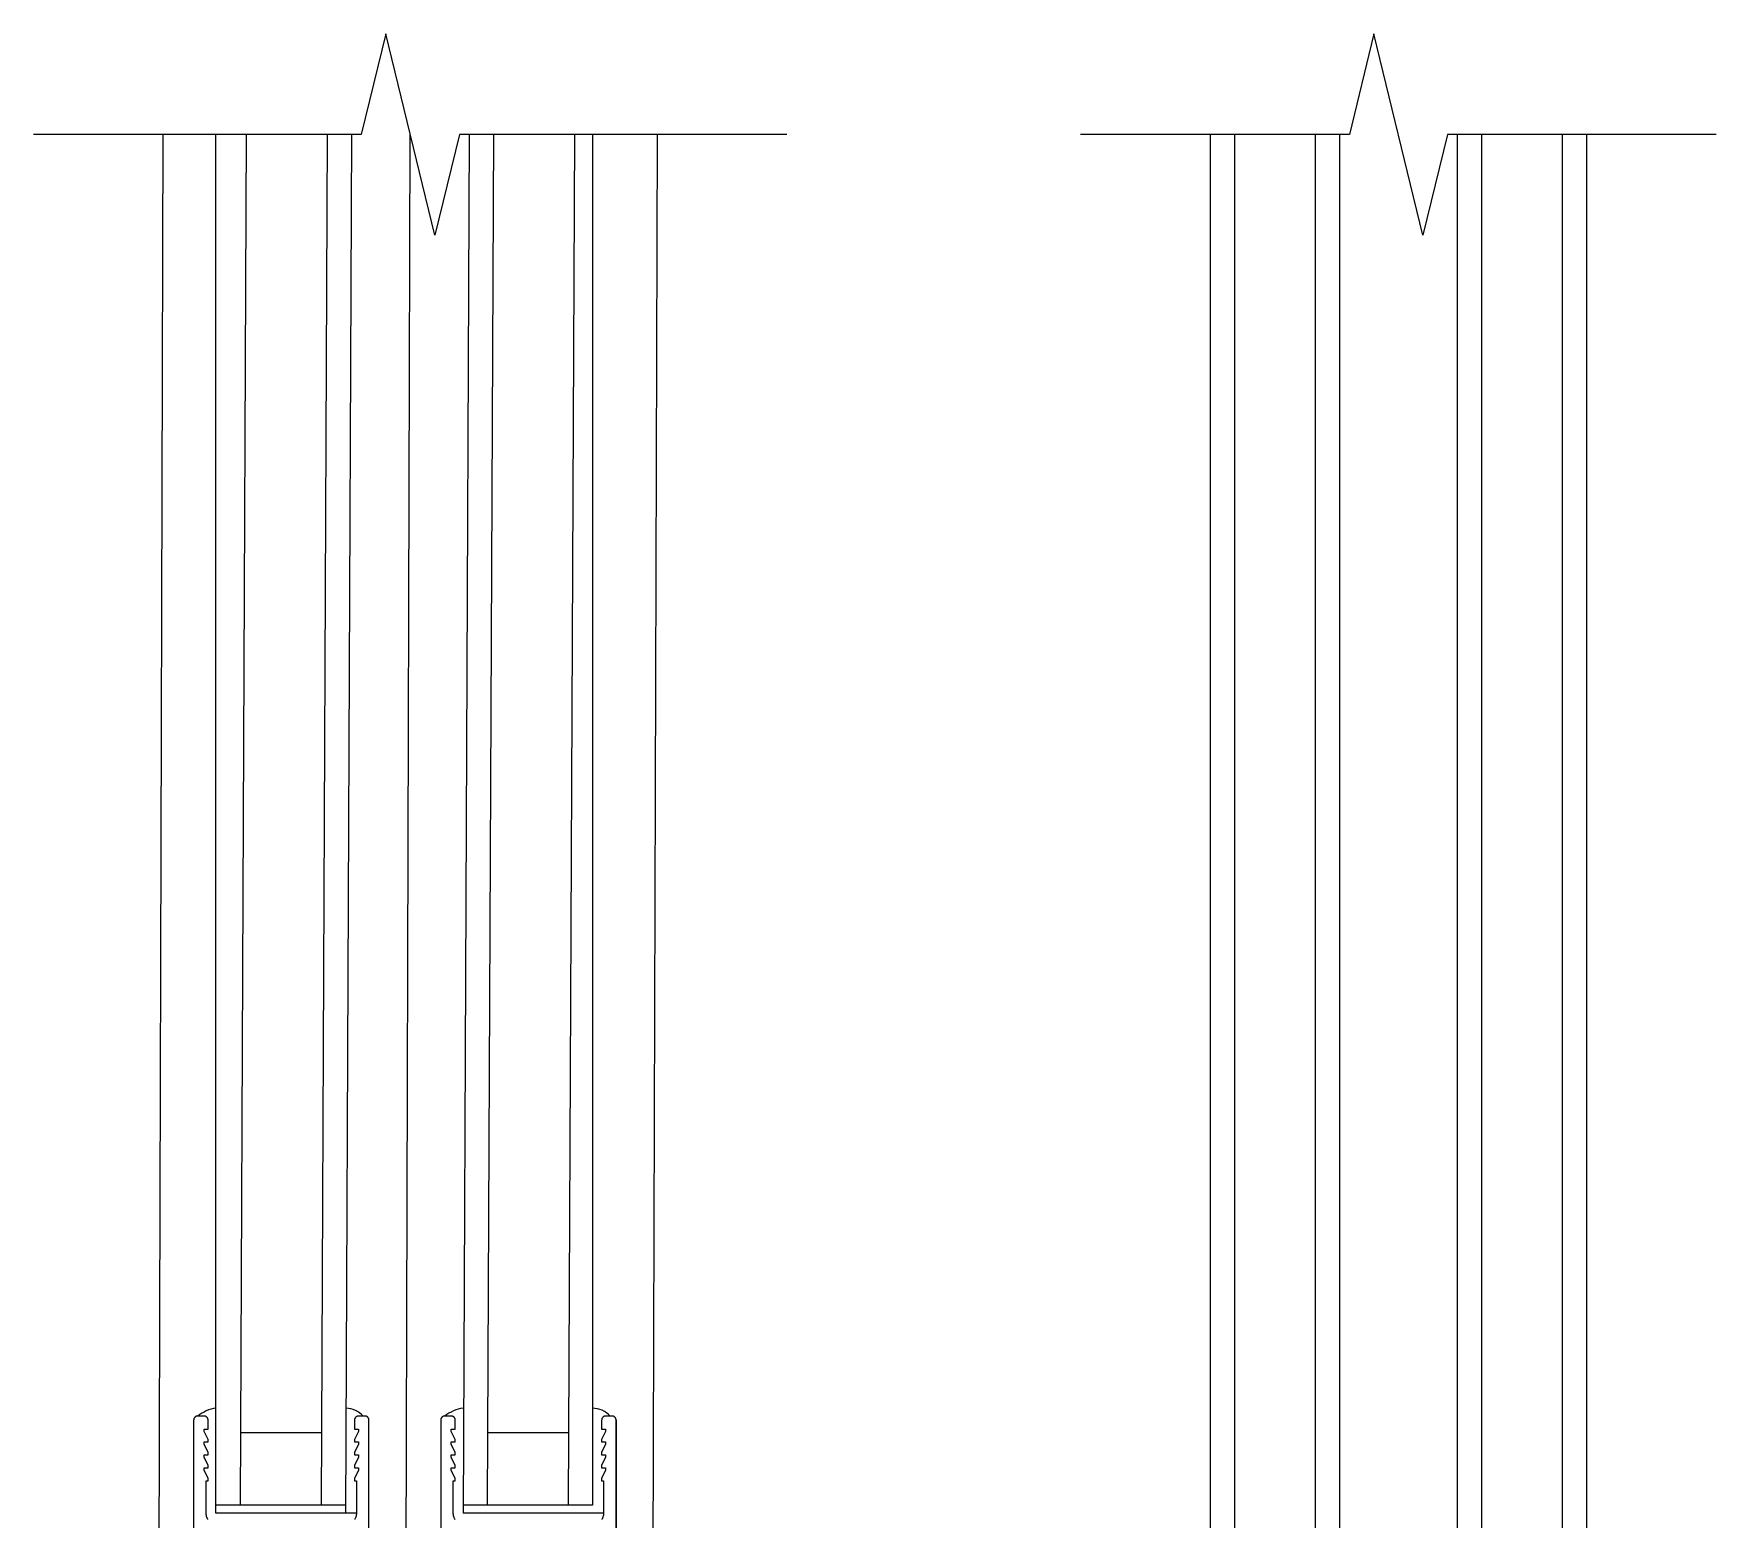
# Model space of a CAD drawing. Header units: inches. Extents: x -2661 to 42767, y -1222 to 9099.
# Drawn here: x 2275.69 to 2288.68, y 1642.32 to 1653.8 of the extents above; entities that cross this region are included whole.
import ezdxf

# ---------------------------------------------------------------- set-up
doc = ezdxf.new("R2010")
doc.units = ezdxf.units.IN
doc.header["$LTSCALE"] = 12
doc.header["$MEASUREMENT"] = 0
doc.layers.get('0').update_dxf_attribs({"linetype": 'CONTINUOUS'})
doc.layers.add('S-ARCH', color=1, linetype='CONTINUOUS')

# ---------------------------------------------------------------- blocks, each defined once
blk = doc.blocks.new('DOUBLE BOTTOM OPT1')
for p, q in [((-1.783, 2), (-1.741, 16.5)), ((-1.333, 5.854), (-1.333, 16.5)), ((-1.099, 16.5), (-1.146, 5.915)), ((-0.474, 16.5), (-0.521, 5.915)), ((-0.287, 16.5), (-0.333, 5.854)), ((0.126, 1.853), (0.167, 16.5)), ((0.621, 16.5), (0.575, 5.854)), ((0.809, 16.5), (0.761, 5.915)), ((1.434, 16.5), (1.387, 5.915)), ((1.574, 16.5), (1.574, 5.915)), ((2.033, 2), (2.075, 16.5)), ((-1.506, 6.573), (-1.506, 2)), ((1.757, 6.573), (1.757, 2)), ((-1.146, 6.478), (-0.521, 6.478)), ((0.762, 6.478), (1.387, 6.478)), ((-0.334, 5.915), (-1.333, 5.915)), ((-0.251, 5.854), (-1.333, 5.854)), ((1.574, 5.915), (0.575, 5.915)), ((1.657, 5.854), (0.575, 5.854))]:
    blk.add_line(p, q)
blk.add_lwpolyline([(3.075, 16.5), (0.546, 16.5), (0.357, 15.722), (-0.022, 17.278), (-0.211, 16.5), (-2.741, 16.5)])
at = {"flags": 128}
for points in [[(-0.152, 1.464), (-0.152, 6.573), (-0.152, 6.573), (-0.152, 6.574), (-0.152, 6.575), (-0.152, 6.576), (-0.152, 6.576), (-0.152, 6.577), (-0.152, 6.578), (-0.152, 6.579), (-0.152, 6.579), (-0.153, 6.58), (-0.153, 6.581), (-0.153, 6.582), (-0.153, 6.582), (-0.153, 6.583), (-0.154, 6.584), (-0.154, 6.585), (-0.154, 6.585), (-0.155, 6.586), (-0.155, 6.587), (-0.155, 6.587), (-0.156, 6.588), (-0.156, 6.589), (-0.156, 6.589), (-0.157, 6.59), (-0.157, 6.59), (-0.158, 6.591), (-0.158, 6.592), (-0.159, 6.592), (-0.159, 6.593), (-0.16, 6.593), (-0.16, 6.594), (-0.161, 6.595), (-0.161, 6.595), (-0.162, 6.596), (-0.162, 6.596), (-0.163, 6.597), (-0.164, 6.597), (-0.164, 6.598), (-0.165, 6.598), (-0.165, 6.598), (-0.166, 6.599), (-0.167, 6.599), (-0.167, 6.6), (-0.168, 6.6), (-0.169, 6.6), (-0.169, 6.601), (-0.17, 6.601), (-0.171, 6.601), (-0.171, 6.602), (-0.172, 6.602), (-0.173, 6.602), (-0.174, 6.602), (-0.174, 6.603), (-0.175, 6.603), (-0.176, 6.603), (-0.177, 6.603), (-0.177, 6.603), (-0.178, 6.603), (-0.179, 6.603), (-0.18, 6.603), (-0.18, 6.604), (-0.181, 6.604), (-0.182, 6.604), (-0.183, 6.604), (-0.233, 6.604), (-0.233, 6.604), (-0.234, 6.604), (-0.235, 6.604), (-0.236, 6.603), (-0.236, 6.603), (-0.237, 6.603), (-0.238, 6.603), (-0.239, 6.603), (-0.239, 6.603), (-0.24, 6.603), (-0.241, 6.603), (-0.242, 6.602), (-0.242, 6.602), (-0.243, 6.602), (-0.244, 6.602), (-0.244, 6.601), (-0.245, 6.601), (-0.246, 6.601), (-0.247, 6.6), (-0.247, 6.6), (-0.248, 6.6), (-0.249, 6.599), (-0.249, 6.599), (-0.25, 6.598), (-0.25, 6.598), (-0.251, 6.598), (-0.252, 6.597), (-0.252, 6.597), (-0.253, 6.596), (-0.253, 6.596), (-0.254, 6.595), (-0.255, 6.595), (-0.255, 6.594), (-0.256, 6.593), (-0.256, 6.593), (-0.257, 6.592), (-0.257, 6.592), (-0.258, 6.591), (-0.258, 6.59), (-0.258, 6.59), (-0.259, 6.589), (-0.259, 6.589), (-0.26, 6.588), (-0.26, 6.587), (-0.26, 6.587), (-0.261, 6.586), (-0.261, 6.585), (-0.261, 6.585), (-0.262, 6.584), (-0.262, 6.583), (-0.262, 6.582), (-0.262, 6.582), (-0.263, 6.581), (-0.263, 6.58), (-0.263, 6.579), (-0.263, 6.579), (-0.263, 6.578), (-0.263, 6.577), (-0.263, 6.576), (-0.263, 6.576), (-0.264, 6.575), (-0.264, 6.574), (-0.264, 6.573), (-0.264, 6.573), (-0.264, 6.504), (-0.234, 6.504), (-0.234, 6.484), (-0.264, 6.424), (-0.264, 6.404), (-0.234, 6.404), (-0.234, 6.384), (-0.264, 6.324), (-0.264, 6.304), (-0.234, 6.304), (-0.234, 6.284), (-0.264, 6.224), (-0.264, 6.204), (-0.234, 6.204), (-0.234, 6.184), (-0.264, 6.124), (-0.264, 6.104), (-0.249, 6.104), (-0.249, 5.855), (-0.249, 5.852), (-0.249, 5.85), (-0.249, 5.848), (-0.249, 5.845), (-0.249, 5.843), (-0.25, 5.841), (-0.25, 5.839), (-0.25, 5.836), (-0.251, 5.834), (-0.251, 5.832), (-0.252, 5.83), (-0.253, 5.827), (-0.253, 5.825), (-0.254, 5.823), (-0.255, 5.821), (-0.256, 5.819), (-0.257, 5.817), (-0.258, 5.814), (-0.259, 5.812), (-0.26, 5.81), (-0.261, 5.808), (-0.262, 5.806)], [(-1.395, 5.806), (-1.396, 5.808), (-1.398, 5.81), (-1.399, 5.812), (-1.4, 5.814), (-1.401, 5.817), (-1.401, 5.819), (-1.402, 5.821), (-1.403, 5.823), (-1.404, 5.825), (-1.405, 5.827), (-1.405, 5.83), (-1.406, 5.832), (-1.406, 5.834), (-1.407, 5.836), (-1.407, 5.839), (-1.408, 5.841), (-1.408, 5.843), (-1.408, 5.845), (-1.408, 5.848), (-1.409, 5.85), (-1.409, 5.852), (-1.409, 5.855), (-1.409, 6.104), (-1.394, 6.104), (-1.394, 6.124), (-1.424, 6.184), (-1.424, 6.204), (-1.394, 6.204), (-1.394, 6.224), (-1.424, 6.284), (-1.424, 6.304), (-1.394, 6.304), (-1.394, 6.324), (-1.424, 6.384), (-1.424, 6.404), (-1.394, 6.404), (-1.394, 6.424), (-1.424, 6.484), (-1.424, 6.504), (-1.394, 6.504), (-1.394, 6.573), (-1.394, 6.573), (-1.394, 6.574), (-1.394, 6.575), (-1.394, 6.576), (-1.394, 6.576), (-1.394, 6.577), (-1.394, 6.578), (-1.394, 6.579), (-1.394, 6.579), (-1.395, 6.58), (-1.395, 6.581), (-1.395, 6.582), (-1.395, 6.582), (-1.395, 6.583), (-1.396, 6.584), (-1.396, 6.585), (-1.396, 6.585), (-1.397, 6.586), (-1.397, 6.587), (-1.397, 6.587), (-1.398, 6.588), (-1.398, 6.589), (-1.398, 6.589), (-1.399, 6.59), (-1.399, 6.59), (-1.4, 6.591), (-1.4, 6.592), (-1.401, 6.592), (-1.401, 6.593), (-1.402, 6.593), (-1.402, 6.594), (-1.403, 6.595), (-1.403, 6.595), (-1.404, 6.596), (-1.404, 6.596), (-1.405, 6.597), (-1.406, 6.597), (-1.406, 6.598), (-1.407, 6.598), (-1.407, 6.598), (-1.408, 6.599), (-1.409, 6.599), (-1.409, 6.6), (-1.41, 6.6), (-1.411, 6.6), (-1.411, 6.601), (-1.412, 6.601), (-1.413, 6.601), (-1.413, 6.602), (-1.414, 6.602), (-1.415, 6.602), (-1.416, 6.602), (-1.416, 6.603), (-1.417, 6.603), (-1.418, 6.603), (-1.419, 6.603), (-1.419, 6.603), (-1.42, 6.603), (-1.421, 6.603), (-1.422, 6.603), (-1.422, 6.604), (-1.423, 6.604), (-1.424, 6.604), (-1.425, 6.604), (-1.475, 6.604), (-1.475, 6.604), (-1.476, 6.604), (-1.477, 6.604), (-1.478, 6.603), (-1.478, 6.603), (-1.479, 6.603), (-1.48, 6.603), (-1.481, 6.603), (-1.481, 6.603), (-1.482, 6.603), (-1.483, 6.603), (-1.484, 6.602), (-1.484, 6.602), (-1.485, 6.602), (-1.486, 6.602), (-1.486, 6.601), (-1.487, 6.601), (-1.488, 6.601), (-1.489, 6.6), (-1.489, 6.6), (-1.49, 6.6), (-1.491, 6.599), (-1.491, 6.599), (-1.492, 6.598), (-1.492, 6.598), (-1.493, 6.598), (-1.494, 6.597), (-1.494, 6.597), (-1.495, 6.596), (-1.495, 6.596), (-1.496, 6.595), (-1.497, 6.595), (-1.497, 6.594), (-1.498, 6.593), (-1.498, 6.593), (-1.499, 6.592), (-1.499, 6.592), (-1.5, 6.591), (-1.5, 6.59), (-1.5, 6.59), (-1.501, 6.589), (-1.501, 6.589), (-1.502, 6.588), (-1.502, 6.587), (-1.502, 6.587), (-1.503, 6.586), (-1.503, 6.585), (-1.503, 6.585), (-1.504, 6.584), (-1.504, 6.583), (-1.504, 6.582), (-1.504, 6.582), (-1.505, 6.581), (-1.505, 6.58), (-1.505, 6.579), (-1.505, 6.579), (-1.505, 6.578), (-1.505, 6.577), (-1.505, 6.576), (-1.505, 6.576), (-1.506, 6.575), (-1.506, 6.574), (-1.506, 6.573), (-1.506, 6.573), (-1.506, 1.464)], [(1.756, 1.464), (1.756, 6.573), (1.756, 6.573), (1.756, 6.574), (1.756, 6.575), (1.756, 6.576), (1.756, 6.576), (1.756, 6.577), (1.756, 6.578), (1.756, 6.579), (1.756, 6.579), (1.755, 6.58), (1.755, 6.581), (1.755, 6.582), (1.755, 6.582), (1.755, 6.583), (1.754, 6.584), (1.754, 6.585), (1.754, 6.585), (1.753, 6.586), (1.753, 6.587), (1.753, 6.587), (1.752, 6.588), (1.752, 6.589), (1.752, 6.589), (1.751, 6.59), (1.751, 6.59), (1.75, 6.591), (1.75, 6.592), (1.749, 6.592), (1.749, 6.593), (1.748, 6.593), (1.748, 6.594), (1.747, 6.595), (1.747, 6.595), (1.746, 6.596), (1.746, 6.596), (1.745, 6.597), (1.744, 6.597), (1.744, 6.598), (1.743, 6.598), (1.743, 6.598), (1.742, 6.599), (1.741, 6.599), (1.741, 6.6), (1.74, 6.6), (1.739, 6.6), (1.739, 6.601), (1.738, 6.601), (1.737, 6.601), (1.737, 6.602), (1.736, 6.602), (1.735, 6.602), (1.734, 6.602), (1.734, 6.603), (1.733, 6.603), (1.732, 6.603), (1.731, 6.603), (1.731, 6.603), (1.73, 6.603), (1.729, 6.603), (1.728, 6.603), (1.728, 6.604), (1.727, 6.604), (1.726, 6.604), (1.725, 6.604), (1.675, 6.604), (1.675, 6.604), (1.674, 6.604), (1.673, 6.604), (1.672, 6.603), (1.672, 6.603), (1.671, 6.603), (1.67, 6.603), (1.669, 6.603), (1.669, 6.603), (1.668, 6.603), (1.667, 6.603), (1.666, 6.602), (1.666, 6.602), (1.665, 6.602), (1.664, 6.602), (1.663, 6.601), (1.663, 6.601), (1.662, 6.601), (1.661, 6.6), (1.661, 6.6), (1.66, 6.6), (1.659, 6.599), (1.659, 6.599), (1.658, 6.598), (1.657, 6.598), (1.657, 6.598), (1.656, 6.597), (1.656, 6.597), (1.655, 6.596), (1.655, 6.596), (1.654, 6.595), (1.653, 6.595), (1.653, 6.594), (1.652, 6.593), (1.652, 6.593), (1.651, 6.592), (1.651, 6.592), (1.65, 6.591), (1.65, 6.59), (1.65, 6.59), (1.649, 6.589), (1.649, 6.589), (1.648, 6.588), (1.648, 6.587), (1.648, 6.587), (1.647, 6.586), (1.647, 6.585), (1.647, 6.585), (1.646, 6.584), (1.646, 6.583), (1.646, 6.582), (1.646, 6.582), (1.645, 6.581), (1.645, 6.58), (1.645, 6.579), (1.645, 6.579), (1.645, 6.578), (1.645, 6.577), (1.645, 6.576), (1.644, 6.576), (1.644, 6.575), (1.644, 6.574), (1.644, 6.573), (1.644, 6.573), (1.644, 6.504), (1.674, 6.504), (1.674, 6.484), (1.644, 6.424), (1.644, 6.404), (1.674, 6.404), (1.674, 6.384), (1.644, 6.324), (1.644, 6.304), (1.674, 6.304), (1.674, 6.284), (1.644, 6.224), (1.644, 6.204), (1.674, 6.204), (1.674, 6.184), (1.644, 6.124), (1.644, 6.104), (1.659, 6.104), (1.659, 5.855), (1.659, 5.852), (1.659, 5.85), (1.659, 5.848), (1.659, 5.845), (1.659, 5.843), (1.658, 5.841), (1.658, 5.839), (1.658, 5.836), (1.657, 5.834), (1.657, 5.832), (1.656, 5.83), (1.655, 5.827), (1.655, 5.825), (1.654, 5.823), (1.653, 5.821), (1.652, 5.819), (1.651, 5.817), (1.65, 5.814), (1.649, 5.812), (1.648, 5.81), (1.647, 5.808), (1.646, 5.806)], [(0.513, 5.806), (0.512, 5.808), (0.51, 5.81), (0.509, 5.812), (0.508, 5.814), (0.507, 5.817), (0.507, 5.819), (0.506, 5.821), (0.505, 5.823), (0.504, 5.825), (0.503, 5.827), (0.503, 5.83), (0.502, 5.832), (0.502, 5.834), (0.501, 5.836), (0.501, 5.839), (0.5, 5.841), (0.5, 5.843), (0.5, 5.845), (0.5, 5.848), (0.499, 5.85), (0.499, 5.852), (0.499, 5.855), (0.499, 6.104), (0.514, 6.104), (0.514, 6.124), (0.484, 6.184), (0.484, 6.204), (0.514, 6.204), (0.514, 6.224), (0.484, 6.284), (0.484, 6.304), (0.514, 6.304), (0.514, 6.324), (0.484, 6.384), (0.484, 6.404), (0.514, 6.404), (0.514, 6.424), (0.484, 6.484), (0.484, 6.504), (0.514, 6.504), (0.514, 6.573), (0.514, 6.573), (0.514, 6.574), (0.514, 6.575), (0.514, 6.576), (0.514, 6.576), (0.514, 6.577), (0.514, 6.578), (0.514, 6.579), (0.514, 6.579), (0.513, 6.58), (0.513, 6.581), (0.513, 6.582), (0.513, 6.582), (0.513, 6.583), (0.512, 6.584), (0.512, 6.585), (0.512, 6.585), (0.511, 6.586), (0.511, 6.587), (0.511, 6.587), (0.51, 6.588), (0.51, 6.589), (0.51, 6.589), (0.509, 6.59), (0.509, 6.59), (0.508, 6.591), (0.508, 6.592), (0.507, 6.592), (0.507, 6.593), (0.506, 6.593), (0.506, 6.594), (0.505, 6.595), (0.505, 6.595), (0.504, 6.596), (0.504, 6.596), (0.503, 6.597), (0.502, 6.597), (0.502, 6.598), (0.501, 6.598), (0.501, 6.598), (0.5, 6.599), (0.499, 6.599), (0.499, 6.6), (0.498, 6.6), (0.497, 6.6), (0.497, 6.601), (0.496, 6.601), (0.495, 6.601), (0.495, 6.602), (0.494, 6.602), (0.493, 6.602), (0.492, 6.602), (0.492, 6.603), (0.491, 6.603), (0.49, 6.603), (0.489, 6.603), (0.489, 6.603), (0.488, 6.603), (0.487, 6.603), (0.486, 6.603), (0.486, 6.604), (0.485, 6.604), (0.484, 6.604), (0.483, 6.604), (0.433, 6.604), (0.433, 6.604), (0.432, 6.604), (0.431, 6.604), (0.43, 6.603), (0.43, 6.603), (0.429, 6.603), (0.428, 6.603), (0.427, 6.603), (0.427, 6.603), (0.426, 6.603), (0.425, 6.603), (0.424, 6.602), (0.424, 6.602), (0.423, 6.602), (0.422, 6.602), (0.421, 6.601), (0.421, 6.601), (0.42, 6.601), (0.419, 6.6), (0.419, 6.6), (0.418, 6.6), (0.417, 6.599), (0.417, 6.599), (0.416, 6.598), (0.415, 6.598), (0.415, 6.598), (0.414, 6.597), (0.414, 6.597), (0.413, 6.596), (0.413, 6.596), (0.412, 6.595), (0.411, 6.595), (0.411, 6.594), (0.41, 6.593), (0.41, 6.593), (0.409, 6.592), (0.409, 6.592), (0.408, 6.591), (0.408, 6.59), (0.408, 6.59), (0.407, 6.589), (0.407, 6.589), (0.406, 6.588), (0.406, 6.587), (0.406, 6.587), (0.405, 6.586), (0.405, 6.585), (0.405, 6.585), (0.404, 6.584), (0.404, 6.583), (0.404, 6.582), (0.404, 6.582), (0.403, 6.581), (0.403, 6.58), (0.403, 6.579), (0.403, 6.579), (0.403, 6.578), (0.403, 6.577), (0.403, 6.576), (0.402, 6.576), (0.402, 6.575), (0.402, 6.574), (0.402, 6.573), (0.402, 6.573), (0.402, 1.464)]]:
    blk.add_lwpolyline(points, dxfattribs=at)
for centre, radius, start, end in [((-1.292, 6.38), 0.288, 98.1872, 129.2842), ((-0.331, 6.487), 0.177, 40.7412, 89.4839), ((0.616, 6.38), 0.288, 98.1872, 129.2842), ((1.576, 6.487), 0.177, 40.7412, 90.7254)]:
    blk.add_arc(centre, radius, start, end)
blk = doc.blocks.new('DOUBLE BOTTOM OPT2')
for points in [[(2.611, 16.5), (0.536, 16.5), (0.346, 15.722), (-0.032, 17.278), (-0.221, 16.5), (-2.297, 16.5)], [(-1.297, 16.5), (-1.297, 4.407), (-0.297, 4.407), (-0.297, 16.5)], [(-1.109, 16.5), (-1.109, 4.407), (-0.484, 4.407), (-0.484, 16.5)], [(0.611, 16.5), (0.611, 4.407), (1.611, 4.407), (1.611, 16.5)], [(0.799, 16.5), (0.799, 4.407), (1.424, 4.407), (1.424, 16.5)]]:
    blk.add_lwpolyline(points)
for points in [[(-1.473, 0.411), (-0.119, 0.411), (-0.119, 4.407), (-1.473, 4.407)], [(0.435, 0.411), (1.789, 0.411), (1.789, 4.407), (0.435, 4.407)]]:
    blk.add_lwpolyline(points, close=True)
for points in [[(2.221, 0.742), (2.221, 0), (2.159, 0), (2.159, 0.742, 1), (2.144, 0.742), (2.144, 0), (-2.144, 0), (-2.144, 0.812), (-2.081, 0.812), (-2.081, 0.062), (2.082, 0.062), (2.082, 0.742, -1)], [(2.066, 0.742), (2.067, 0.452), (2.082, 0.452), (2.081, 0.742, -1), (2.221, 0.742), (2.221, 0.452), (2.236, 0.452), (2.236, 0.742, 1)]]:
    blk.add_lwpolyline(points, format="xyb", close=True)

msp = doc.modelspace()

# ---------------------------------------------------------------- block references
at = {"layer": 'S-ARCH'}
for name, p in [('DOUBLE BOTTOM OPT1', (2278.42776, 1636.51832)), ('DOUBLE BOTTOM OPT2', (2286.06746, 1636.51832))]:
    msp.add_blockref(name, p, dxfattribs=at)

doc.saveas('drawing.dxf')
